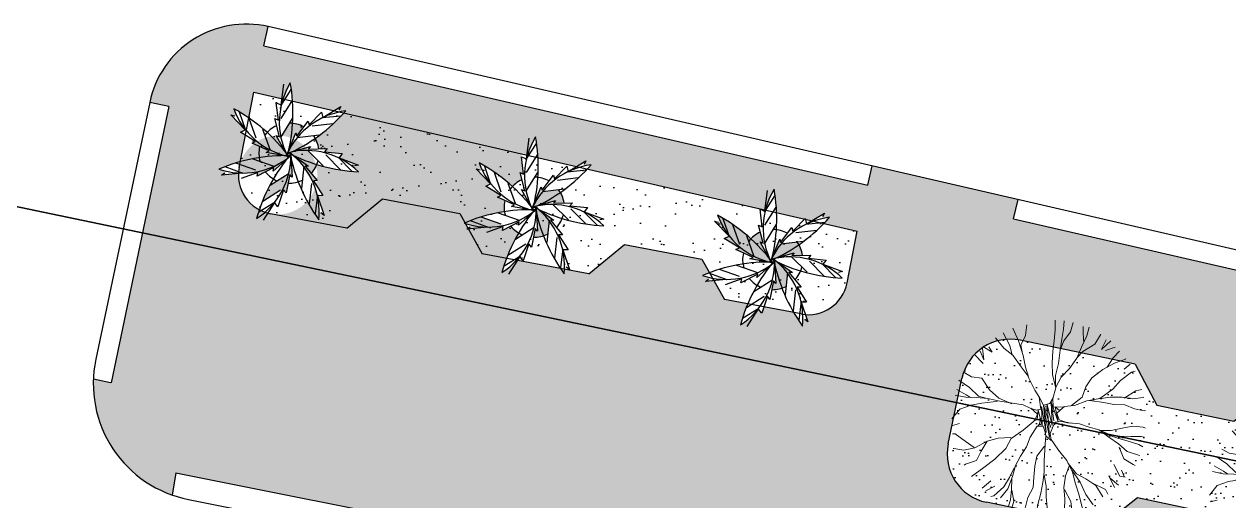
# Model space of a CAD drawing. Extents: x 472704 to 474638, y 1059265 to 1060325.
# Drawn here: x 474057.6 to 474118.7, y 1059702.1 to 1059726.2 of the extents above; entities that cross this region are included whole.
import ezdxf

# ---------------------------------------------------------------- set-up
doc = ezdxf.new("R2010")
doc.units = 0
doc.header["$LTSCALE"] = 0.4
doc.header["$MEASUREMENT"] = 0
doc.layers.get('0').update_dxf_attribs({"linetype": 'CONTINUOUS', "lineweight": 25})
for name, color, linetype in [('A-VIA-N', 7, 'CONTINUOUS'), ('AREASVERDES', 8, 'CONTINUOUS'), ('PISOS', 8, 'CONTINUOUS'), ('PROPUESTA_VIAS', 7, 'CONTINUOUS'), ('VEGETACION', 3, 'CONTINUOUS'), ('VIAPROPUESTA', 7, 'CONTINUOUS')]:
    doc.layers.add(name, color=color, linetype=linetype)
for name, color, linetype, lineweight in [('AREAS VERDAS', 72, 'CONTINUOUS', 25), ('AREAS VERDES', 2, 'CONTINUOUS', 20), ('PAT', 230, 'CONTINUOUS', 35)]:
    doc.layers.add(name, color=color, linetype=linetype, lineweight=lineweight)

# ---------------------------------------------------------------- blocks, each defined once
blk = doc.blocks.new('MATA-P-01')
at = {"color": 84, "linetype": 'ByBlock'}
for p, q in [((18.70677729639716, 144.486355756599), (18.73205464344726, 144.451453475891)), ((18.72307764169145, 144.486355756599), (18.73040098522931, 144.4579799186249)), ((18.74481143541676, 144.4994086420674), (18.74481143541676, 144.5013949507252)), ((18.75756822738625, 144.4645063613594), (18.74481143541676, 144.4994086420674)), ((18.79016891797421, 144.486355756599), (18.78827902286798, 144.5167179032314)), ((18.79914591973063, 144.4449270331571), (18.79016891797421, 144.486355756599)), ((18.7972560246238, 144.4667764283972), (18.8064692632685, 144.503665017763)), ((18.8064692632685, 144.503665017763), (18.80812292148645, 144.5144478361937)), ((18.84615706050665, 144.4883420652574), (18.84450340228809, 144.5209742789276)), ((18.86245740580033, 144.4537235429294), (18.84615706050665, 144.4883420652574)), ((18.8697807493382, 144.4579799186249), (18.87167064444504, 144.4928821993329)), ((18.87167064444504, 144.4928821993329), (18.87521419776983, 144.5209742789276)), ((18.89860164971369, 144.4840856895612), (18.90592499325156, 144.5167179032314)), ((18.68693339777808, 144.4318741476893), (18.6706330524844, 144.4579799186249)), ((18.71764419325982, 144.451453475891), (18.68882329288492, 144.468762737055)), ((18.73205464344726, 144.451453475891), (18.73040098522931, 144.4557098515872)), ((18.79182257619277, 144.4318741476893), (18.75756822738625, 144.4645063613594)), ((18.80812292148645, 144.405768376753), (18.79914591973063, 144.4449270331571)), ((18.86803478664056, 144.4239007251381), (18.86245740580033, 144.4537235429294)), ((18.86789085423196, 144.4210913292592), (18.8697807493382, 144.4579799186249)), ((18.89151454306411, 144.4122948194869), (18.8950580963889, 144.4471971001948)), ((18.8950580963889, 144.4471971001948), (18.89860164971369, 144.4840856895612)), ((18.9964037214782, 144.4818156225235), (18.99286016815341, 144.4449270331571)), ((18.99286016815341, 144.4449270331571), (19.00183716990983, 144.4100247524491)), ((19.03987130892942, 144.4602499856633), (19.01270406677248, 144.423077637917)), ((18.64346581032746, 144.4015120010568), (18.62716546503318, 144.423077637917)), ((18.6453557054337, 144.4361305233854), (18.6453557054337, 144.4384005904232)), ((18.67961005424022, 144.4145648865253), (18.6453557054337, 144.4361305233854)), ((18.71410063993503, 144.3861890485512), (18.67961005424022, 144.4145648865253)), ((18.70134384796553, 144.3969718669813), (18.68693339777808, 144.4318741476893)), ((18.80788988419503, 144.4067849107232), (18.79182257619277, 144.4318741476893)), ((18.82442326678074, 144.3666097203488), (18.80812292148645, 144.405768376753)), ((18.86434730090717, 144.3754062301211), (18.86789085423196, 144.4210913292592)), ((18.88608109463248, 144.3731361630834), (18.89151454306411, 144.4122948194869)), ((19.01270406677248, 144.423077637917), (18.98742671972238, 144.3773925387789)), ((19.00183716990983, 144.4100247524491), (18.99286016815341, 144.388459115589)), ((19.0689284461926, 144.4384005904232), (19.03821765071086, 144.4015120010568)), ((19.09066223991851, 144.416551195183), (19.0561716542237, 144.388459115589)), ((18.61629856817052, 144.3969718669813), (18.60543167130787, 144.4034983097152)), ((18.64700936365226, 144.3623533446527), (18.61629856817052, 144.3969718669813)), ((18.74481143541676, 144.3512867678432), (18.71410063993503, 144.3861890485512)), ((18.84615706050665, 144.3317074396409), (18.82442326678074, 144.3666097203488)), ((18.8662371960134, 144.3339775066792), (18.86434730090717, 144.3754062301211)), ((18.87710409287666, 144.3339775066792), (18.88608109463248, 144.3731361630834)), ((18.98742671972238, 144.3773925387789), (18.97112637442809, 144.3405039494132)), ((19.02191730541718, 144.370866096045), (18.98553682461554, 144.3382338823748)), ((19.0561716542237, 144.388459115589), (19.02191730541718, 144.370866096045)), ((19.03821765071086, 144.4015120010568), (19.02357096363514, 144.370866096045)), ((19.09231589813646, 144.3666097203488), (19.10696258521219, 144.381932672855)), ((19.12680648383127, 144.3796626058173), (19.09231589813646, 144.3666097203488)), ((19.12680648383127, 144.3731361630834), (19.11404969186178, 144.336247573717)), ((18.56007418874981, 144.3209246212108), (18.55842053053185, 144.3231946882491)), ((18.58913132601358, 144.3382338823748), (18.57094108561306, 144.3470303921471)), ((18.62362191170839, 144.3058854270845), (18.58913132601358, 144.3382338823748)), ((18.66708949915901, 144.3274510639447), (18.64700936365226, 144.3623533446527)), ((18.70323374307237, 144.2882924075412), (18.66708949915901, 144.3274510639447)), ((18.75756822738625, 144.3166682455146), (18.74481143541676, 144.3512867678432)), ((18.85702395736931, 144.2948188502751), (18.84615706050665, 144.3317074396409)), ((18.85702395736931, 144.2928325416167), (18.87710409287666, 144.3339775066792)), ((18.85891385247554, 144.2970889173129), (18.8662371960134, 144.3339775066792)), ((18.97112637442809, 144.3405039494132), (18.95293613402757, 144.3058854270845)), ((18.98553682461554, 144.3382338823748), (18.95633128629346, 144.3123468675026)), ((19.11404969186178, 144.336247573717), (19.13223993226289, 144.3623533446527)), ((19.14854027755658, 144.3470303921471), (19.11404969186178, 144.3231946882491)), ((18.59456477444461, 144.3101418027807), (18.56007418874981, 144.3209246212108)), ((18.61629856817052, 144.284036031845), (18.58180798247572, 144.2775095891111)), ((18.63070901835797, 144.307871735743), (18.59456477444461, 144.3101418027807)), ((18.65244281208328, 144.2775095891111), (18.61629856817052, 144.284036031845)), ((18.6706330524844, 144.2993589843506), (18.63070901835797, 144.307871735743)), ((18.70677729639716, 144.2863060988828), (18.6706330524844, 144.2993589843506)), ((18.74481143541676, 144.2709831463766), (18.70323374307237, 144.2882924075412)), ((18.76300167581728, 144.2797796561489), (18.75756822738625, 144.3166682455146)), ((18.85891385247554, 144.255660193871), (18.85702395736931, 144.2928325416167)), ((18.95293613402757, 144.3058854270845), (18.92411523365208, 144.2709831463766)), ((18.5475536336692, 144.2775095891111), (18.5440100803444, 144.2797796561489)), ((18.58180798247572, 144.2775095891111), (18.5475536336692, 144.2775095891111)), ((18.68693339777808, 144.2775095891111), (18.65244281208328, 144.2775095891111)), ((18.73585624014285, 144.2747112949355), (18.68693339777808, 144.2775095891111)), ((18.78284557443635, 144.2471474424786), (18.74481143541676, 144.2709831463766)), ((18.79182257619277, 144.2448773754409), (18.76300167581728, 144.2797796561489)), ((18.81733616013116, 144.2360808656686), (18.78284557443635, 144.2471474424786)), ((18.8617486951355, 144.2420397916433), (18.82560445122274, 144.1821667735182)), ((18.8397786645219, 144.1821667735182), (18.8617486951355, 144.2434585835424)), ((18.8421410334047, 144.1659925458734), (18.8617486951355, 144.2420397916433)), ((18.85159050893768, 144.2275681142769), (18.85891385247554, 144.255660193871)), ((18.85844137869898, 144.2576465025288), (18.85844137869898, 144.2590652944279)), ((18.86576472223685, 144.2372158991878), (18.85844137869898, 144.2576465025288)), ((18.90214520303849, 144.2471474424786), (18.8858448577442, 144.2267168391377)), ((18.90520386662178, 144.2504054997458), (18.89151454306411, 144.2122451617707)), ((18.90403509814472, 144.2491337511371), (18.90049154481993, 144.2448773754409)), ((18.92411523365208, 144.2709831463766), (18.90403509814472, 144.2491337511371)), ((19.07436189462423, 144.2406209997447), (19.10861624343075, 144.2732532134149)), ((19.10861624343075, 144.2732532134149), (19.14310682912555, 144.2709831463766)), ((19.14310682912555, 144.2709831463766), (19.17027407128249, 144.2797796561489)), ((19.18303086325138, 144.2514038181748), (19.14310682912555, 144.2340945570108)), ((18.54023029013133, 144.2230279802008), (18.53125328837491, 144.2210416715424)), ((18.57472087582613, 144.2187716045046), (18.54023029013133, 144.2230279802008)), ((18.60897522463266, 144.2057187190368), (18.57472087582613, 144.2187716045046)), ((18.64346581032746, 144.1903957665306), (18.60897522463266, 144.2057187190368)), ((18.81544626502492, 144.2360808656686), (18.85159050893768, 144.2275681142769)), ((18.82040723967939, 144.2298381813146), (18.81591873880148, 144.2357971072893)), ((18.83599887430884, 144.209691336353), (18.82040723967939, 144.2298381813146)), ((18.82347831922762, 144.189260733012), (18.83599887430884, 144.209691336353)), ((18.82560445122274, 144.1821667735182), (18.84521211295293, 144.2292706645554)), ((18.84521211295293, 144.2292706645554), (18.82914800454753, 144.2199066380238)), ((18.87308806577471, 144.2315407315931), (18.8421410334047, 144.1659925458734)), ((18.8433222178467, 144.1239963056716), (18.87308806577471, 144.2315407315931)), ((18.88537238396765, 144.2250142888592), (18.8433222178467, 144.1239963056716)), ((18.8858448577442, 144.2267168391377), (18.84497587606465, 144.157763552861)), ((18.8858448577442, 144.2267168391377), (18.85702395736931, 144.1381842246586)), ((18.85702395736931, 144.1381842246586), (18.89127830617583, 144.220757913163)), ((18.8858448577442, 144.2267168391377), (18.86576472223685, 144.2372158991878)), ((18.87119817066847, 144.2094075779731), (18.87734032976494, 144.2258655639984)), ((18.89127830617583, 144.220757913163), (18.87545043465811, 144.1588985863796)), ((18.87545043465811, 144.1588985863796), (18.89907412349026, 144.206569994176)), ((18.90474380881016, 144.2051512022775), (18.89151454306411, 144.2122451617707)), ((18.89907412349026, 144.206569994176), (18.89671175460686, 144.175072814025)), ((18.89907412349026, 144.1932333503282), (18.92569361185657, 144.2077454365482)), ((18.92765878697687, 144.2079887860745), (18.90474380881016, 144.2051512022775)), ((18.95293613402757, 144.2145152288085), (18.92765878697687, 144.2079887860745)), ((18.98931661482861, 144.2122451617707), (18.95293613402757, 144.2145152288085)), ((19.03278420227984, 144.209975094733), (18.98931661482861, 144.2122451617707)), ((18.99097027304717, 144.209975094733), (19.03821765071086, 144.2187716045046)), ((19.07436189462423, 144.209975094733), (19.03278420227984, 144.209975094733)), ((19.03821765071086, 144.2187716045046), (19.07436189462423, 144.2406209997447)), ((19.05428175911687, 144.203448651999), (19.03987130892942, 144.2079887860745)), ((19.09066223991851, 144.1903957665306), (19.05428175911687, 144.203448651999)), ((19.11239603364382, 144.2057187190368), (19.07436189462423, 144.209975094733)), ((19.10696258521219, 144.2122451617707), (19.08144900127381, 144.209975094733)), ((19.14310682912555, 144.2340945570108), (19.10696258521219, 144.2122451617707)), ((19.14854027755658, 144.1991922763029), (19.11239603364382, 144.2057187190368)), ((19.14854027755658, 144.2079887860745), (19.13223993226289, 144.2014623433406)), ((19.18303086325138, 144.2187716045046), (19.14854027755658, 144.2079887860745)), ((18.54212018523757, 144.1623036869365), (18.52770973505012, 144.157763552861)), ((18.54023029013133, 144.1903957665306), (18.52936339326807, 144.1903957665306)), ((18.57472087582613, 144.1838693237967), (18.54023029013133, 144.1903957665306)), ((18.58015432425716, 144.1665600626327), (18.54212018523757, 144.1623036869365)), ((18.61086511973889, 144.1773428810627), (18.57472087582613, 144.1838693237967)), ((18.61629856817052, 144.1688301296704), (18.58015432425716, 144.1665600626327)), ((18.64700936365226, 144.1753565724043), (18.61086511973889, 144.1773428810627)), ((18.64700936365226, 144.1665600626327), (18.61086511973889, 144.1512371101265)), ((18.66345128961892, 144.1743828726762), (18.61629856817052, 144.1688301296704)), ((18.67961005424022, 144.1818830151389), (18.64346581032746, 144.1903957665306)), ((18.68338984445329, 144.1838693237967), (18.64700936365226, 144.1665600626327)), ((18.68504350267185, 144.1838693237967), (18.64700936365226, 144.1753565724043)), ((18.71953408836665, 144.1861393908344), (18.68504350267185, 144.1838693237967)), ((18.75378843717318, 144.1903957665306), (18.71953408836665, 144.1861393908344)), ((18.78827902286798, 144.1861393908344), (18.75378843717318, 144.1903957665306)), ((18.79347623441073, 144.1847205989359), (18.78095567933012, 144.1864231492144)), ((18.78284557443635, 144.1864231492144), (18.80292570994371, 144.1869906659737)), ((18.81402884369464, 144.1855718740751), (18.79347623441073, 144.1847205989359)), ((18.80292570994371, 144.1869906659737), (18.82347831922762, 144.189260733012)), ((18.8352901636434, 144.178194156202), (18.81402884369464, 144.1855718740751)), ((18.84025113829846, 144.157763552861), (18.8352901636434, 144.178194156202)), ((18.88513614707936, 144.1810317399996), (18.88655356840904, 144.1600336198987)), ((18.90592499325156, 144.1682626129111), (18.88513614707936, 144.1810317399996)), ((18.88655356840904, 144.1600336198987), (18.89080583239927, 144.1526559020256)), ((18.90403509814472, 144.1708164383288), (18.89907412349026, 144.1932333503282)), ((18.90781488835779, 144.1642899955949), (18.90403509814472, 144.1708164383288)), ((18.93498213051473, 144.1296714732663), (18.90781488835779, 144.1642899955949)), ((19.12491658872503, 144.1773428810627), (19.09066223991851, 144.1903957665306)), ((19.15940717441984, 144.1557772442026), (19.12491658872503, 144.1773428810627)), ((19.18468452146994, 144.1991922763029), (19.14854027755658, 144.1991922763029)), ((18.54023029013133, 144.1274014062285), (18.53125328837491, 144.1274014062285)), ((18.57637453404409, 144.1316577819247), (18.54023029013133, 144.1274014062285)), ((18.61086511973889, 144.1512371101265), (18.57637453404409, 144.1316577819247)), ((18.60543167130787, 144.1404542916964), (18.58180798247572, 144.1055520109884)), ((18.83906995385647, 144.1208749634946), (18.80457936816166, 144.0882427498244)), ((18.85537029915075, 144.1256988559501), (18.8352901636434, 144.1157673126592)), ((18.83599887430884, 144.1166185877985), (18.8433222178467, 144.1376167078993)), ((18.8433222178467, 144.1376167078993), (18.84025113829846, 144.157763552861)), ((18.85537029915075, 144.1143485207607), (18.85584277292731, 144.1256988559501)), ((18.85891385247554, 144.1361979160008), (18.85584277292731, 144.1256988559501)), ((18.87143440755676, 144.1571960361011), (18.85891385247554, 144.1361979160008)), ((18.89151454306411, 144.1532234187849), (18.87143440755676, 144.1571960361011)), ((18.89151454306411, 144.1535071771648), (18.90781488835779, 144.1120784537229)), ((18.96923647932126, 144.0947691925583), (18.93498213051473, 144.1296714732663)), ((19.17925107303831, 144.1186048964569), (19.15940717441984, 144.1557772442026)), ((18.5475536336692, 144.0924991255206), (18.54023029013133, 144.0905128168622)), ((18.58180798247572, 144.1055520109884), (18.5475536336692, 144.0924991255206)), ((18.61086511973889, 144.0794462400527), (18.58369787758195, 144.0448277177241)), ((18.80457936816166, 144.0882427498244), (18.77008878246686, 144.0601506702303)), ((18.8352901636434, 144.1157673126592), (18.83458145297856, 144.1166185877985)), ((18.84450340228809, 144.0425576506864), (18.84993685071972, 144.0794462400527)), ((18.84993685071972, 144.0794462400527), (18.85537029915075, 144.1143485207607)), ((18.85348040404451, 144.0924991255206), (18.87167064444504, 144.0536242274964)), ((18.90781488835779, 144.1120784537229), (18.91324833678942, 144.0774599313943)), ((18.98010337618391, 144.0578806031926), (18.96923647932126, 144.0947691925583)), ((18.97112637442809, 144.0970392595967), (19.01270406677248, 144.0859726827867)), ((19.01270406677248, 144.0859726827867), (19.04719465246728, 144.0686634216227)), ((19.17216396638873, 144.0970392595967), (19.15043017266342, 144.1078220780268)), ((18.58369787758195, 144.0448277177241), (18.56550763718144, 144.0448277177241)), ((18.58180798247572, 144.0663933545849), (18.56739753228827, 144.0448277177241)), ((18.59267487933838, 144.0033989942822), (18.61984212149531, 144.0383012749902)), ((18.76300167581728, 144.0513541604587), (18.72851109012247, 144.0229783224846)), ((18.77008878246686, 144.0601506702303), (18.74292154031052, 144.0252483895224)), ((18.75756822738625, 144.0425576506864), (18.76300167581728, 144.0079391283583)), ((18.83718005875023, 144.0056690613206), (18.84450340228809, 144.0425576506864)), ((18.87167064444504, 144.0536242274964), (18.87167064444504, 144.0187219467884)), ((18.91324833678942, 144.0774599313943), (18.92576889187064, 144.0425576506864)), ((18.92576889187064, 144.0425576506864), (18.93663578873329, 144.0079391283583)), ((19.00916051344769, 144.0144655710923), (18.98010337618391, 144.0578806031926)), ((19.04719465246728, 144.0686634216227), (19.0597152075485, 144.0317748322563)), ((19.04719465246728, 144.0686634216227), (19.08333889638004, 144.0383012749902)), ((19.08333889638004, 144.0383012749902), (19.11782948207485, 144.0229783224846)), ((19.08522879148688, 144.0383012749902), (19.1194831402934, 144.0536242274964)), ((19.1194831402934, 144.0536242274964), (19.157517279313, 144.0709334886604)), ((19.157517279313, 144.0709334886604), (19.1667305179577, 144.0686634216227)), ((18.61440867306369, 144.0317748322563), (18.58180798247572, 144.0144655710923)), ((18.67157824501153, 144.0030589354155), (18.62173201660155, 143.9903461088144)), ((18.65622260229635, 143.9968725515483), (18.62527556992634, 143.9642403378781)), ((18.69425674131595, 144.0121955040545), (18.65622260229635, 143.9968725515483)), ((18.71055708661023, 143.9968725515483), (18.68338984445329, 143.9599839621825)), ((18.72851109012247, 144.0229783224846), (18.69425674131595, 144.0121955040545)), ((18.74670133052359, 144.0317748322563), (18.71055708661023, 143.9968725515483)), ((18.74292154031052, 144.0252483895224), (18.72496753679768, 143.988359800156)), ((18.76300167581728, 144.0079391283583), (18.76111178071104, 143.9687804719542)), ((18.8352901636434, 143.9968725515483), (18.82087971345595, 143.9599839621825)), ((18.83363650542544, 143.9707667806126), (18.83718005875023, 144.0056690613206)), ((18.87167064444504, 144.0187219467884), (18.86789085423196, 143.9818333574221)), ((18.93663578873329, 144.0079391283583), (18.93852568383953, 143.9687804719542)), ((18.93852568383953, 143.9991426185861), (18.94750268559595, 143.9642403378781)), ((19.03987130892942, 143.9795632903843), (19.00916051344769, 144.0144655710923)), ((19.0597152075485, 144.0317748322563), (19.0689284461926, 143.9968725515483)), ((19.0689284461926, 143.9968725515483), (19.10318279499912, 143.9772932233466)), ((19.11782948207485, 144.0229783224846), (19.15208383088137, 144.0209920138262)), ((19.15208383088137, 144.0209920138262), (19.15397372598821, 144.0209920138262)), ((18.62173201660155, 143.9903461088144), (18.61086511973889, 143.9772932233466)), ((18.68338984445329, 143.9599839621825), (18.65244281208328, 143.9316081242085)), ((18.72496753679768, 143.988359800156), (18.70512363817921, 143.9534575194481)), ((18.75756822738625, 143.9622540292203), (18.72851109012247, 143.9273517485124)), ((18.76111178071104, 143.9687804719542), (18.75024488384839, 143.9316081242085)), ((18.82087971345595, 143.9599839621825), (18.81355636991808, 143.9250816814746)), ((18.83363650542544, 143.9338781912463), (18.83363650542544, 143.9707667806126)), ((18.86789085423196, 143.9818333574221), (18.86245740580033, 143.9469310767141)), ((18.93852568383953, 143.9599839621825), (18.9330922354085, 143.9250816814746)), ((18.93852568383953, 143.9687804719542), (18.94584902737799, 143.9250816814746)), ((18.94750268559595, 143.9642403378781), (18.96025947756544, 143.9296218155501)), ((19.07436189462423, 143.9404046339802), (19.03987130892942, 143.9795632903843)), ((19.10318279499912, 143.9772932233466), (19.10696258521219, 143.9730368476504)), ((18.68882329288492, 143.9185552387401), (18.68338984445329, 143.9100424873484)), ((18.70512363817921, 143.9534575194481), (18.68882329288492, 143.9185552387401)), ((18.72851109012247, 143.9273517485124), (18.71575429815358, 143.8924494678044)), ((18.75024488384839, 143.9316081242085), (18.74292154031052, 143.8947195348422)), ((18.81355636991808, 143.9250816814746), (18.80268947305543, 143.890463159146)), ((18.8352901636434, 143.8947195348422), (18.83363650542544, 143.9338781912463)), ((18.86245740580033, 143.9469310767141), (18.87332430266299, 143.9100424873484)), ((18.93120234030166, 143.9230953728162), (18.91679189011422, 143.8881930921082)), ((18.9330922354085, 143.9250816814746), (18.92954868208371, 143.890463159146)), ((18.94584902737799, 143.9250816814746), (18.96380303089023, 143.890463159146)), ((18.96025947756544, 143.9296218155501), (18.98742671972238, 143.8924494678044)), ((19.01648385698555, 143.9035160446138), (18.99097027304717, 143.9250816814746)), ((19.030894307173, 143.9100424873484), (19.00727061834085, 143.9404046339802)), ((18.74292154031052, 143.8947195348422), (18.74292154031052, 143.8839367164121)), ((18.80268947305543, 143.890463159146), (18.7972560246238, 143.8620873211719)), ((18.83363650542544, 143.8598172541342), (18.8352901636434, 143.8947195348422)), ((18.87332430266299, 143.9100424873484), (18.87521419776983, 143.872870139602)), ((18.91679189011422, 143.8881930921082), (18.91868178522105, 143.8643573882103)), ((18.92954868208371, 143.890463159146), (18.93120234030166, 143.8686137639059)), ((18.98742671972238, 143.8924494678044), (18.9964037214782, 143.8881930921082)), ((18.87521419776983, 143.872870139602), (18.87875775109462, 143.8598172541342))]:
    blk.add_line(p, q, dxfattribs=at)
blk = doc.blocks.new('ISLAVERDE')
at = {"layer": 'AREASVERDES'}
h = blk.add_hatch(dxfattribs=at)
h.set_pattern_fill('AR-SAND', color=64, scale=0.03, angle=45, style=0)
h.set_pattern_definition([(82.50000000000001, (191.2243086665092, 65.92303897162424), (-1.072144046139148, 1.004260467369087), [0, -1.15824, 0, -1.2954, 0, -1.23825]), (52.49999999999999, (191.2243086665092, 65.92303897162424), (-0.5670327831854701, 2.474198554034203), [0, -0.6248400000000001, 0, -1.04394, 0, -0.40005]), (12.5, (190.5615657647743, 65.26029606988934), (1.674899477497614, 1.680996935689717), [0, -0.3809999999999999, 0, -1.3716, 0, -1.7907]), (2.499999999999997, (190.5615657647743, 65.26029606988934), (1.146843327484199, 2.092652344687232), [0, -0.1905, 0, -0.8991599999999998, 0, -1.0287])])
h.paths.add_polyline_path([(13.95088276572645, -2.394863265799344), (15.4515454476836, -4.194310824619578), (20.95154507480504, -4.192285652854508), (22.45088218952881, -2.39173345558811), (26.45088191828111, -2.390260603511692), (27.95154459985002, -4.189708161982679), (33.90154419700178, -4.187517294660225, 0.9999963395687645), (33.89843958694101, 4.212482131463943), (27.9484516110289, 4.210291268420384), (26.44911449603387, 2.409739070804797), (22.44911476722336, 2.4082662187284), (20.94845208530504, 4.207713777432183), (15.44845245808654, 4.205688605783493), (13.94911534347918, 2.405136408517137), (9.949115614610491, 2.403663556557156), (8.448452932983372, 4.203111114795327), (2.498453335881351, 4.200920247472808, 0.4141057193929566), (-0.0006261316302698106, 1.700920416948819, 9.20532542551705e-05), (-0.0006259621295043871, 1.699999884429673), (0.000625962129618074, -1.699999884741729, 0.4142740459857605), (2.502062574025501, -4.199078939329993, -5.162490158940385e-05), (2.501546325068347, -4.199079182697488), (8.451545921901385, -4.196888315491364), (9.950883036915911, -2.396336117759347)])
at = {"layer": 'PROPUESTA_VIAS', "linetype": 'Continuous', "ltscale": 0.5}
for p, q in [((8.448452932963846, 4.20311111479532), (2.498453335923841, 4.200920247472823)), ((8.448452932789223, 4.20311111502815), (9.949115614610491, 2.403663556557149)), ((13.94911534347921, 2.405136408517137), (15.44845245828037, 4.205688606016338)), ((20.9484520854021, 4.207713777432218), (15.44845245816396, 4.205688605783507)), ((20.9484520854021, 4.207713777315803), (22.44911476722336, 2.408266218728386)), ((26.44911449603387, 2.40973907080479), (27.94845161083504, 4.210291268187575)), ((33.89845120781683, 4.212482135742903), (27.94845161106787, 4.210291268420406)), ((9.949115614610491, 2.403663556557149), (13.94911534347921, 2.405136408517137)), ((22.44911476722336, 2.408266218728386), (26.44911449603387, 2.40973907080479)), ((0.0006259621295612305, -1.69999988458585), (-0.0006259621295612305, 1.69999988458585)), ((8.451545921998331, -4.196888315374963), (9.950883036915911, -2.396336117759347)), ((9.950883036915911, -2.396336117759347), (13.95088276572642, -2.394863265799358)), ((13.95088276572642, -2.394863265799358), (15.45154544748948, -4.194310824386775)), ((20.9515450746112, -4.19228565308731), (22.45088218952878, -2.39173345558811)), ((22.45088218952878, -2.39173345558811), (26.45088191828108, -2.390260603511706)), ((26.45088191828108, -2.390260603511706), (27.95154460004414, -4.189708162215538)), ((8.451545921881916, -4.196888315491378), (2.501546325132949, -4.19907918269746)), ((20.95154507484403, -4.19228565285448), (15.45154544760589, -4.194310824619606)), ((33.90154419702594, -4.187517294660211), (27.95154459981131, -4.189708161982708))]:
    blk.add_line(p, q, dxfattribs=at)
for centre, radius, start, end in [((2.49937386836973, 1.700920416973531), 2.5, 90.02109705116746, 180.0210970505771), ((33.89999770242139, 0.01248242054134607), 4.199999999953433, 270.0210970513712, 90.02109705057718), ((2.500625792628853, -1.699079352198169), 2.5, 180.0210970511424, 270.0210970509708)]:
    blk.add_arc(centre, radius, start, end, dxfattribs=at)
at = {"layer": 'AREAS VERDES', "linetype": 'Continuous', "ltscale": 0.5, "xscale": -15.00000000000015, "yscale": 15, "zscale": 15, "rotation": 0.0210970515672404}
for p in [(288.4027611621995, -2162.080785884608), (314.925563665024, -2162.719359344069), (301.9837158228119, -2163.198289438665)]:
    blk.add_blockref('MATA-P-01', p, dxfattribs=at)
blk = doc.blocks.new('PALME01')
at = {"layer": 'VEGETACION'}
for p, q in [((-0.3372303438019788, 2.419652815284691), (0.2190441230348625, 3.222672097461966)), ((-0.316963302545604, 2.459830508585198), (-0.1421987274554102, 3.505697896586823)), ((-0.4807033839990016, 1.685608036859732), (-0.5580294623425051, 2.581432756100596)), ((-0.5580294623425051, 2.581432756100596), (-0.316963302545604, 2.459830508585198)), ((-0.3395468736445526, 1.765607034249526), (0.2572616756995814, 2.648981703030542)), ((-2.17460130321358, 1.263728794985084), (-2.883329423346526, 2.052452892325234)), ((-2.883329423346526, 2.052452892325234), (-2.683866472111889, 1.9954811354266)), ((-2.155825411232557, 1.222833002041468), (-2.436819709966743, 2.158420226238333)), ((1.069003248567995, 1.398525192177387), (1.721175195578169, 2.017518731344537)), ((1.721175195578169, 2.017518731344537), (1.776405022340285, 1.753227857049025)), ((1.776405022340285, 1.753227857049025), (2.703061003059545, 2.268679060737624)), ((2.703061003059545, 2.268679060737624), (2.603132964856584, 2.086894470685777)), ((-2.419976060869134, 1.151073443104067), (-2.17460130321358, 1.263728794985084)), ((-1.645916161374929, 0.8132309916555434), (-1.964462244068431, 1.830609801740322)), ((-0.9321720277704788, 0.1753581111095874), (-1.278881948431421, 1.254080610603139)), ((-0.453510324976536, 0.8402727261446463), (-0.6615030038439489, 1.77680972249773)), ((-0.6615030038439489, 1.77680972249773), (-0.4807033839990016, 1.685608036859732)), ((-0.3932437850300392, 0.8098721642655411), (0.233965326187743, 1.753513372990326)), ((0.4250480843882798, 0.850206857146488), (1.027580878499819, 1.596743347899703)), ((1.027580878499819, 1.596743347899703), (1.069003248567995, 1.398525192177387)), ((1.219558627963877, 1.338043147457099), (2.282312799012132, 1.42221453178179)), ((1.732356543286031, 1.744022885921892), (2.707013756228505, 1.809784327991635)), ((-1.671380071325233, 0.6529918288735663), (-2.419976060869134, 1.151073443104067)), ((-1.855411139566217, 0.56850031496647), (-1.671380071325233, 0.6529918288735663)), ((-0.084628678304556, -0.1270212212922823), (-0.61422109817447, 0.9213408911547978)), ((-0.61422109817447, 0.9213408911547978), (-0.453510324976536, 0.8402727261446463)), ((-0.1012188317201197, -0.0412943391524303), (0.3882281998838408, 1.026400773343723)), ((0.3882281998838408, 1.026400773343723), (0.4250480843882798, 0.850206857146488)), ((0.4388555410849477, 0.7841341385729512), (1.567682430698213, 0.8821129795861244)), ((-0.993515717187778, 0.1471942731387363), (-1.855411139566217, 0.56850031496647)), ((-1.157098888952691, 0.0720907052187405), (-0.993515717187778, 0.1471942731387363)), ((-0.007260911487875887, -0.1675003538124864), (-1.157098888952691, 0.0720907052187405)), ((-0.04453864783788397, 0.02512620185014125), (1.095384237542774, 0.3081581176777055)), ((0.04273053881736644, 0.02222437960592938), (0.9747440950958008, -0.6925357066547102)), ((0.9375381862563046, 0.1175252923444097), (1.717953182517547, -0.703938300043931)), ((1.095384237542774, 0.3081581176777055), (0.9805871093356728, 0.1695160628905361)), ((0.9805871093356728, 0.1695160628905361), (1.939925893026, 0.1638948439346697)), ((1.939925893026, 0.1638948439346697), (1.810779123796081, 0.00792253230072415)), ((1.810779123796081, 0.00792253230072415), (2.701350318179564, -0.1160298687657795)), ((-2.353989480653739, -0.9452068237559823), (-3.260658106763161, -0.5815679198586148)), ((-1.715826516490027, -0.8019263953105318), (-2.709855533790845, -0.4166504386593468)), ((-0.7721052282233121, -0.6416059971328858), (-1.831654538913584, -0.2401022509174462)), ((0.07262496230835325, -0.1322501242940897), (-0.8316071233040692, -0.8818470728935361)), ((0.09487325073207842, -0.04781467454613253), (0.1171522604134481, -1.222137839490117)), ((1.857362100777962, -0.147496341245799), (2.5857863264999, -0.9259110105568178)), ((2.494494112174678, -0.2952936688940762), (3.153597310494504, -1.016309774098816)), ((2.701350318179564, -0.1160298687657795), (2.529154625873005, -0.3239929509451693)), ((2.529154625873005, -0.3239929509451693), (3.509911158404819, -0.7271032012364893)), ((-3.456203761719893, -0.9967328230331285), (-3.2872983326253, -0.8763077175893139)), ((-2.397669676249437, -0.9343882973765156), (-3.456203761719893, -0.9967328230331285)), ((-1.606422982473463, -0.9217423656273676), (-2.462580834511913, -1.196469470933992)), ((-0.7883330177902952, -0.7071262905226812), (-1.655106351174412, -1.11830324579573)), ((-1.655106351174412, -1.11830324579573), (-1.606422982473463, -0.9217423656273676)), ((-0.03357695122592652, -1.025829523929404), (-1.008103410129637, -1.603885041077363)), ((-0.8316071233040692, -0.8818470728935361), (-0.7883330177902952, -0.7071262905226812)), ((0.007531015586053513, -1.079368155446489), (-0.2114222298015864, -2.013403474015306)), ((0.1171522604134481, -1.222137839490117), (0.007531015586053513, -1.079368155446489)), ((0.7272859474185935, -0.6879843168732558), (0.5716206405730446, -1.810311502789362)), ((0.9747440950958008, -0.6925357066547102), (0.7947745331492371, -0.6892256049953156)), ((0.7947745331492371, -0.6892256049953156), (1.388517635364977, -1.442771641128545)), ((3.509911158404819, -0.7271032012364893), (3.30548213013374, -0.7623171530184871)), ((1.093584520954963, -1.572369897386964), (0.9391605022318146, -2.627208497577883)), ((1.388517635364977, -1.442771641128545), (1.186051878170318, -1.439047776761684)), ((1.186051878170318, -1.439047776761684), (1.644404046217304, -2.212607431893773)), ((-0.4966340156799323, -1.863618671064658), (-1.417621843065875, -2.400566221403367)), ((-0.3347461302347927, -1.852787579466779), (-0.6537615197441244, -2.693448290605191)), ((-0.2114222298015864, -2.013403474015306), (-0.3347461302347927, -1.852787579466779)), ((1.375277228717849, -2.162649888910026), (1.222508260824569, -3.12750370812664)), ((1.374449703300186, -2.207642279398713), (1.670777114855653, -3.225763743249602)), ((1.644404046217304, -2.212607431893773), (1.374449703300186, -2.207642279398713)), ((-0.782500965977464, -2.451888453330683), (-1.632103951336989, -2.934025381252625)), ((-0.8181933869865805, -2.479293764538895), (-1.4294356812881, -3.345760213776928)), ((-0.6537615197441244, -2.693448290605191), (-0.8181933869865805, -2.479293764538895)), ((1.670777114855653, -3.225763743249602), (1.515786324401986, -3.08789023284048))]:
    blk.add_line(p, q, dxfattribs=at)
for centre, radius, start, end in [((3.351321743058932, 1.473503907531167), 3.790440078152498, 146.51255582754, 204.9769179695705), ((-8.282136488415903, 2.339093729989329), 8.560423894280689, 343.2567607618086, 8.23271303539502), ((0.8836782017331899, 3.516744953248135), 3.790440078152498, 197.9411272561114, 256.405489398142), ((-7.04640974004103, -5.038972515200315), 8.560423894280689, 34.68533219038007, 59.66128446396645), ((-3.284195043687008, 7.905372866904727), 8.560423894280689, 291.8281893332372, 316.8041416068236), ((3.292402149885518, -1.729717455333046), 3.790440078152498, 95.08398439896854, 153.5483465409991), ((0, 0), 1.52772097218579, 112.3410603018153, 140.8958922723217), ((0, 0), 1.52772097218579, 58.73722603218399, 86.90779998464798), ((0, 0), 1.52772097218579, 6.251704336211436, 34.07198475264607), ((0, 0), 1.52772097218579, 165.4304098260456, 194.1230805927776), ((0.7512870776052551, -3.680828115294035), 3.790440078152498, 43.65541297039709, 102.1197751124277), ((4.183862746830371, 7.468343174055192), 8.560423894280689, 240.3996179046657, 265.3755701782522), ((-2.358511995041384, -2.910601950003739), 3.790440078152498, 352.2268415418257, 50.69120368385625), ((8.498437046263305, 1.357096923928238), 8.560423894280689, 188.9710464760944, 213.9469987496807), ((-0.5075422443307378, -8.672991500904104), 8.560423894280689, 86.1139036189574, 111.0898558925438), ((-2.252342556724374, 2.861403499877681), 3.790440078152498, 249.3696986846888, 307.8340608267193), ((-3.695252938026146, 0.0009650283328275222), 3.790440078152498, 300.7982701132483, 359.2626322552788), ((6.410565405869264, -5.826472810414757), 8.560423894280689, 137.542475047517, 162.5184273211034), ((0, 0), 1.52772097218579, 315.6715814547713, 343.3932214176951), ((0, 0), 1.52772097218579, 216.7419544380116, 245.1681376367316), ((0, 0), 1.52772097218579, 266.3652955448673, 294.3399338505951)]:
    blk.add_arc(centre, radius, start, end, dxfattribs=at)
blk = doc.blocks.new('PALMERA')
at = {"layer": 'AREAS VERDES'}
blk.add_blockref('PALME01', (-88.82403546360729, 0.8219666613531444), dxfattribs=at)

msp = doc.modelspace()

# ---------------------------------------------------------------- hatches: boundary and pattern name
at = {"layer": 'AREAS VERDAS'}
h = msp.add_hatch(dxfattribs=at)
h.set_pattern_fill('AR-SAND', color=64, style=0)
h.set_pattern_definition([(37.50000000000001, (0, 0), (-0.06299335810960816, 1.926823769013159), [0, -1.52, 0, -1.7, 0, -1.625]), (7.499999999999999, (0, 0), (1.769776705267727, 2.82214606522974), [0, -0.82, 0, -1.37, 0, -0.525]), (327.5, (-1.229999999981374, 0), (3.114141861751495, 0.005659053536964498), [0, -0.5, 0, -1.8, 0, -2.35]), (317.5, (-1.229999999981374, 0), (3.006126604572293, 0.8776755649342491), [0, -0.25, 0, -1.18, 0, -1.35])])
h.paths.add_polyline_path([(474069.2065061011, 1059722.799743674), (474068.4615862563, 1059718.972369557, 0.4158507809195688), (474070.0536328686, 1059716.625013606), (474073.9240245352, 1059715.894138439), (474075.731978962, 1059717.384541333), (474079.6625121873, 1059716.642309183), (474080.802457679, 1059714.595232176), (474086.2069408639, 1059713.574662969), (474088.0148952912, 1059715.065065865), (474091.9454285163, 1059714.322833714), (474093.0853740082, 1059712.275756707), (474096.9777241261, 1059711.54073496, 0.04669382441072192), (474097.3488402013, 1059711.506001573, 0.3589689280662937), (474099.3120028887, 1059713.123912234), (474099.8211193527, 1059715.739736193)])
at = {"layer": 'PISOS', "lineweight": 20}
h = msp.add_hatch(dxfattribs=at)
h.set_pattern_fill('ANGLE', color=256, scale=6, angle=45, style=0)
h.set_pattern_definition([(45, (0, 0), (-1.166726188957803, 1.166726188957804), [1.2, -0.45]), (135, (0, 0), (-1.166726188957804, -1.166726188957803), [1.2, -0.45])])
h.paths.add_polyline_path([(474190.7094431903, 1059697.243054426), (474190.9341545202, 1059698.217479804), (474186.0469210417, 1059699.34452017), (474185.8222097118, 1059698.370094792), (474148.6966027924, 1059706.931596465), (474148.9213141224, 1059707.906021843), (474145.0632709505, 1059708.79572159), (474144.8385596205, 1059707.821296212), (474107.7641336934, 1059716.370995084), (474107.9888450233, 1059717.345420462), (474100.5851378749, 1059719.05278248), (474100.3604265448, 1059718.078357102), (474069.714688375, 1059725.145542271), (474069.939399705, 1059726.119967649, 0.420068395974056), (474063.9222740749, 1059722.27399018), (474064.9009878709, 1059722.068760295), (474061.9604217048, 1059708.045594608), (474061.0661786196, 1059708.233111537, 0.3282032720255572), (474065.0658710704, 1059702.35369832), (474065.2475828829, 1059703.478655478), (474243.0255345741, 1059668.141007248, 0.1497901805902111), (474251.0711670453, 1059668.957633973, 0.01756425544834117), (474251.9507006048, 1059669.36489578), (474260.9818320687, 1059673.9384622), (474261.5239816476, 1059672.86791382, 0.7012186878754918), (474260.3885817183, 1059682.200658962), (474260.1638703882, 1059681.226233584), (474259.4928449507, 1059681.380978136, 0.0007713140113621319), (474259.4863774387, 1059681.371234833, -0.06027293655953739), (474259.5342614697, 1059679.31541533, -0.09761948843414699), (474260.0891402721, 1059679.112229631), (474260.3238891992, 1059679.403082912), (474260.3653115694, 1059679.204864756), (474261.0174835163, 1059679.823858296), (474261.072713343, 1059679.559567421), (474261.9993693237, 1059680.075018625), (474261.8444988753, 1059679.793285275, -0.02722939643155679), (474262.2528173063, 1059679.852150121, -0.06118653689996234), (474260.6491994995, 1059678.51599922, -0.09376880375936858), (474260.8149440881, 1059677.972702946), (474261.2362342137, 1059677.970234408), (474261.1070874445, 1059677.814262097), (474261.9976586387, 1059677.690309695), (474261.8214583956, 1059677.477510263), (474262.4638214219, 1059676.774806819, -0.05328590969217844), (474260.6904424523, 1059677.181582498, -0.08832281693220663), (474260.3891577643, 1059676.738813704), (474260.684825956, 1059676.363567923), (474260.4823601989, 1059676.367291787), (474260.9407123671, 1059675.593732132), (474260.6707580241, 1059675.598697285), (474260.9670854353, 1059674.580575821), (474260.7268776454, 1059674.794254912, -0.02722939642898385), (474260.6934072282, 1059674.383075216, -0.05048727112225995), (474259.8794416899, 1059675.903248618), (474259.1492143355, 1059676.067354733), (474259.0848860909, 1059675.79293609), (474258.9615621904, 1059675.953551985), (474258.642546801, 1059675.112891274), (474258.4742909368, 1059675.332026138), (474258.4691549716, 1059675.329111554, -0.08033926171753834), (474257.5418248775, 1059674.551409976, -0.05466500214559018), (474258.2931357937, 1059676.259743751), (474256.6318022713, 1059676.633100061), (474256.5207747219, 1059676.8496962), (474255.840104559, 1059676.809606741), (474256.1018775312, 1059676.99624395, -0.02722939643014391), (474255.7084548371, 1059677.120371283, -0.01768612388591163), (474256.2806661379, 1059677.3181078), (474255.5629794418, 1059678.718194245), (474251.6603173092, 1059679.595250846), (474249.8021435396, 1059678.167949111), (474248.9355525348, 1059678.362700626), (474249.1468925063, 1059678.006022755), (474248.8769381637, 1059678.010987908), (474249.1732655752, 1059676.992866443), (474248.933057785, 1059677.206545535, -0.02722939645935145), (474248.8995873679, 1059676.795365839, -0.0587086992800583), (474247.9830008704, 1059678.576770329), (474247.4739258167, 1059678.691176245, -0.01118552320364007), (474247.4056385591, 1059678.693982206), (474247.2910662306, 1059678.205226713), (474247.16774233, 1059678.365842607), (474246.8487269406, 1059677.525181896), (474246.6804710763, 1059677.74431676), (474246.6753351118, 1059677.741402178, -0.08033926176764977), (474245.7480050171, 1059676.963700599, -0.06183110188841883), (474246.6245890124, 1059678.882050173), (474244.8909861547, 1059679.27164778), (474244.0462846985, 1059679.221897364), (474244.308057671, 1059679.408534572, -0.02722939643381327), (474243.9146349768, 1059679.532661906, -0.01153098998895406), (474244.286156886, 1059679.666187782), (474243.3671602785, 1059681.458996122), (474239.4644981466, 1059682.336052722), (474237.606324376, 1059680.908750988), (474236.6601529488, 1059681.121386842), (474236.9531651472, 1059680.114655784), (474236.7129573569, 1059680.328334876, -0.02722939642867167), (474236.6794869398, 1059679.91715518, -0.04566228250931341), (474235.9297611287, 1059681.285529918), (474235.1047055948, 1059681.470947045), (474235.0709658024, 1059681.327016053), (474234.9476419021, 1059681.487631948), (474234.6286265124, 1059680.646971237), (474234.4603706482, 1059680.866106101), (474234.4552346837, 1059680.863191518, -0.0803392617777103), (474233.527904589, 1059680.085489939, -0.05056385476583091), (474234.2101949554, 1059681.671973021), (474233.7633773434, 1059681.772387641, -0.1571399134495), (474232.7065987574, 1059682.395540513), (474231.8261842707, 1059682.343686705), (474232.0879572427, 1059682.530323913, -0.0272293964228052), (474231.6945345487, 1059682.654451247, -0.0212947619350855), (474232.385101188, 1059682.887524011, -0.1659991648076145), (474232.2530548871, 1059684.173141367), (474232.5067087567, 1059685.273071521), (474232.3990586088, 1059685.39287242), (474232.708190233, 1059685.304576465, -0.02722939648160503), (474232.5599418526, 1059685.68955884, -0.04230209120171666), (474233.7417011664, 1059684.856435409), (474234.5358269033, 1059684.673302812, -0.03017088063195657), (474234.7016721081, 1059684.753466018), (474234.6208850285, 1059685.11722925), (474234.8016846484, 1059685.026027564), (474234.7243585699, 1059685.921852284), (474234.9654247297, 1059685.800250036), (474235.1644536466, 1059686.991325821), (474233.0171486294, 1059687.486513834), (474233.2418599593, 1059688.460939212), (474228.1397917222, 1059689.637522422), (474227.9150803924, 1059688.663097044)])
h.paths.add_polyline_path([(474137.1165673978, 1059695.55744493, 0.9999922736028698), (474138.8363221962, 1059703.779515438), (474133.0123741587, 1059704.997683708), (474131.1756254037, 1059703.542914307), (474127.2603554183, 1059704.361853218), (474126.1606516836, 1059706.430826803), (474120.7771554533, 1059707.556867806), (474118.9404066994, 1059706.102098405), (474115.0251367136, 1059706.921037317), (474113.9254329791, 1059708.990010901), (474108.1014688754, 1059710.208182532, 0.4142135623734872), (474105.1425883148, 1059708.272975611), (474104.4464902402, 1059704.944996123, 0.4142135623618394), (474106.3816971613, 1059701.986115563), (474112.2056612648, 1059700.767943932), (474114.04241002, 1059702.222713334), (474117.9576800052, 1059701.403774422), (474119.05738374, 1059699.334800837), (474124.4408799701, 1059698.208759834), (474126.2776287242, 1059699.663529235), (474130.19289871, 1059698.844590324), (474131.2926024441, 1059696.775616739)], flags=16)
h.paths.add_polyline_path([(474180.2402928806, 1059695.086087679), (474174.4163319767, 1059696.304258641), (474172.5795832215, 1059694.849489239), (474168.6643132359, 1059695.668428151), (474167.5646095015, 1059697.737401736), (474162.1811132713, 1059698.863442739), (474160.3443645168, 1059697.408673338), (474156.4290945315, 1059698.227612249), (474155.3293907969, 1059700.296585835), (474149.5054266931, 1059701.514757465, 0.4142135623784602), (474146.5465461326, 1059699.579550544), (474145.8504480579, 1059696.251571056, 0.414213562367118), (474147.7856549791, 1059693.292690496), (474153.6096190827, 1059692.074518865), (474155.4463678375, 1059693.529288267), (474159.3616378231, 1059692.710349356), (474160.4613415577, 1059690.64137577), (474165.8448377879, 1059689.515334767), (474167.6815865423, 1059690.970104169), (474171.5968565274, 1059690.151165257), (474172.6965602619, 1059688.082191672), (474178.5205243658, 1059686.864020041, 0.1303148214904404), (474180.6702356623, 1059686.978010827, 0.7694188486094442)], flags=16)
h.paths.add_polyline_path([(474079.9508848608, 1059716.124458923), (474080.0810749356, 1059715.890667824), (474080.2737284436, 1059716.038282555, -0.02204952727324253)], flags=16)
h.paths.add_polyline_path([(474071.1513658112, 1059718.481626788), (474071.1020652673, 1059719.404153606, -0.001832472239177561), (474071.0880429149, 1059719.46531346, -0.05208335217644693), (474070.9840494886, 1059718.684670784)], flags=0)
h.paths.add_polyline_path([(474070.8502163027, 1059717.679522385), (474071.0549854125, 1059718.711723258), (474069.9989139655, 1059718.035113398, 0.02561720611532392), (474069.6359828814, 1059717.237171741), (474070.6751631455, 1059717.891955291)], flags=0)
h.paths.add_polyline_path([(474069.9092500343, 1059716.657856643, 0.00740052574970672), (474069.9666702752, 1059716.643445882, 135.1255348354444), (474069.9092500344, 1059716.657856644), (474070.2678338141, 1059717.205233089), (474070.2558444253, 1059717.197872618), (474070.2598375489, 1059717.193026828)], flags=16)
h.paths.add_polyline_path([(474097.1963694683, 1059711.511821873), (474097.3202156276, 1059711.135140501), (474097.0727966357, 1059711.340426592, -0.001910484628379102), (474097.0729073726, 1059711.3114606, -0.02531759474574846), (474097.0534962485, 1059710.928338608, -0.02382643175026617), (474096.6071429653, 1059711.610714587), (474095.084683557, 1059711.898212048), (474094.9787349463, 1059711.587144733), (474094.8030375086, 1059711.800359495), (474094.7980048868, 1059711.79726989, -0.08033926170379885), (474093.897987644, 1059710.988116128, -0.0329528265346969), (474094.270228713, 1059712.052011681), (474093.0853740082, 1059712.275756707), (474092.5555556444, 1059713.227187278), (474092.119562449, 1059713.186412855), (474092.3747574934, 1059713.381948083, -0.02722939640163444), (474091.9772961565, 1059713.492462772, -0.01107667761330948), (474092.3294307687, 1059713.633254969), (474091.9454285163, 1059714.322833715), (474088.0148952912, 1059715.065065865), (474086.2069408636, 1059713.574662969), (474084.9685308321, 1059713.80852125, -0.01480520670496911), (474084.9524671987, 1059713.58467308, -0.009297734861611444), (474084.7705396258, 1059713.845909418), (474082.536999931, 1059714.267685517, -0.0640747494426096), (474081.7969585943, 1059713.6444506, -0.06392489287372628), (474082.6426052254, 1059715.653736879, -0.08702059024496753), (474082.2463439595, 1059716.002340687), (474081.8227476578, 1059715.783231294), (474081.8796905331, 1059716.052543114), (474080.7198418432, 1059716.456756095, -0.03622205177781676), (474081.9272597117, 1059716.733285374, -0.09210455107705402), (474081.9474453431, 1059717.291025884), (474081.5645124054, 1059717.462142493), (474081.7455268036, 1059717.552917146), (474080.9802334084, 1059718.024941794), (474081.2215859392, 1059718.145974665), (474080.4861347226, 1059718.909841641), (474080.7981218281, 1059718.832236342, -0.02722939643457865), (474080.6367126009, 1059719.21188891, -0.06088750261668303), (474082.3312490432, 1059718.010528442, -0.09686467501002971), (474082.8093886484, 1059718.350055369), (474082.7161309911, 1059718.710822955), (474082.8999621038, 1059718.625897269), (474082.7733750504, 1059719.671100647), (474073.7860410648, 1059721.743661376, -0.05719627821865909), (474072.3198925182, 1059720.454806347, -0.09376880378919994), (474072.5042357534, 1059719.917535762), (474072.9253612892, 1059719.929566827), (474072.8016585975, 1059719.769242487), (474073.6959679411, 1059719.676011334), (474073.5310310188, 1059719.462245547), (474074.5250791291, 1059719.093125507), (474074.2103167825, 1059719.027679333, -0.02722939639758026), (474074.5204665467, 1059718.755657028, -0.06289222350803077), (474072.4070332251, 1059719.122599356, -0.08832281693425913), (474072.1211642972, 1059718.669724512), (474072.4295709434, 1059718.304876028), (474072.2270969601, 1059718.301630096), (474072.7117986651, 1059717.544302223), (474072.4418333538, 1059717.539974313), (474072.7730225442, 1059716.532653625), (474072.5256035525, 1059716.737939715, 0.1633100208239096), (474071.740887186, 1059719.01845232), (474071.6694026187, 1059718.329570724, -0.1153152128987598), (474070.9922246884, 1059718.171288111, 0.1153152128897357), (474071.6694026187, 1059718.329570724), (474071.740887186, 1059719.01845232, 0.0535679708105026), (474071.1816657262, 1059719.604238885, -0.001475735401900519), (474071.1362626726, 1059719.626420015, -0.005800811865137093), (474071.0693578479, 1059719.569336588), (474070.1914577466, 1059718.789065694), (474070.2286934354, 1059718.965172206), (474069.3765836244, 1059718.524409945), (474069.429198357, 1059718.773251777, -0.04691611898956745), (474068.7241372903, 1059718.691640211), (474067.5723693655, 1059718.583925978), (474067.8275644105, 1059718.779461206, -0.02722939643499767), (474067.430103073, 1059718.889975895, -0.03372304117225685), (474068.5193739341, 1059719.26928078), (474068.7810537398, 1059720.613783174), (474068.5340693747, 1059720.766120446), (474068.7754219062, 1059720.887153317), (474068.039970689, 1059721.651020293), (474068.3519577946, 1059721.573414993, -0.02722939643307322), (474068.1905485675, 1059721.953067562, -0.02603940942008565), (474068.9514939236, 1059721.489499338), (474069.2065061011, 1059722.799743674), (474070.6860185804, 1059722.458554677, -0.03737055043430814), (474070.9005800007, 1059722.98210783, -0.02160287924601499), (474071.0595000763, 1059723.268333749, -0.02716491904151339), (474071.1742694197, 1059722.345959606), (474073.283726213, 1059721.859499737), (474073.6156110145, 1059722.05936661), (474073.490432568, 1059721.811831377), (474073.5675264779, 1059721.794052822, -0.004401281303486966), (474073.6329653661, 1059721.807115315, -0.007391695214166934), (474073.7433490689, 1059721.826454388, -0.008875864128730258), (474073.8765785971, 1059721.845352193, -0.003976342881952754), (474073.7860410648, 1059721.743661376), (474083.0952241277, 1059719.596879331, -0.06736754375292947), (474083.5056641097, 1059720.527155098, -0.03099798581614538), (474083.6285347154, 1059719.473893072), (474085.5749724706, 1059719.025026873), (474086.0617750479, 1059719.318187958), (474085.916691813, 1059719.031291825, -0.02722939643862924), (474086.3227426308, 1059719.104173541, -0.008200566732797654), (474086.1342681841, 1059718.896048208), (474095.1621247735, 1059716.814142599, -0.05435569787624463), (474095.4477730835, 1059717.584594707, -0.02160287927065684), (474095.6066931595, 1059717.870820626, -0.03497018260449936), (474095.7358412821, 1059716.681838368), (474097.1656214574, 1059716.352118092), (474097.1901432367, 1059716.377051627), (474097.1980920925, 1059716.34463007), (474097.5147764027, 1059716.271599795), (474098.1628040976, 1059716.661853487), (474098.017720863, 1059716.374957353, -0.02722939642726783), (474098.4237716807, 1059716.44783907, -0.01264153852128396), (474098.1304192607, 1059716.129626968), (474099.8211193526, 1059715.739736193), (474099.3120028887, 1059713.123912234, -0.3806557076758892)], flags=16)
h.paths.add_polyline_path([(474096.5374171998, 1059713.642914987), (474095.7854183026, 1059714.179556333, -0.003364336490853147), (474095.6817317567, 1059714.229755684), (474095.6393480337, 1059714.192085355), (474095.6985588945, 1059713.084113665), (474095.5840893516, 1059713.223026312), (474095.4950939776, 1059712.774418107, 0.1226722328258813), (474096.2165957019, 1059712.932057601), (474096.2974283389, 1059713.71102456), (474096.3574403253, 1059713.640029714)], flags=0)
h.paths.add_polyline_path([(474096.6235483317, 1059714.647167746), (474096.5135903833, 1059714.504657221), (474097.0514288366, 1059714.520022639, 0.1219886405028975), (474096.7746779651, 1059715.200419552), (474095.879094413, 1059715.091521485), (474095.9349553468, 1059715.165826685), (474095.8920937913, 1059715.340649129), (474095.4651202775, 1059714.317693374, -0.001968618760970636), (474095.494040827, 1059714.325074543)], flags=0)
h.paths.add_polyline_path([(474093.6655414554, 1059714.805808022), (474093.8465558538, 1059714.896582675), (474093.0812624581, 1059715.368607323), (474093.3226149894, 1059715.489640193), (474092.5871637725, 1059716.25350717), (474092.8991508779, 1059716.17590187, -0.02722939643457865), (474092.7377416507, 1059716.555554439, -0.06088750261668303), (474094.4322780931, 1059715.354193971, -0.09686467501002971), (474094.9104176982, 1059715.693720898), (474094.8171600408, 1059716.054488483), (474095.0009911537, 1059715.969562798), (474094.8928822567, 1059716.862195822), (474095.1436905965, 1059716.746328221), (474095.1360821191, 1059716.734494665), (474095.1379904069, 1059716.748961576), (474094.8928822567, 1059716.862195822), (474095.0009911537, 1059715.969562798), (474094.817160041, 1059716.054488483), (474095.0805246227, 1059715.035661643), (474095.1185362379, 1059715.097355453), (474094.8938537666, 1059715.201153512), (474095.3385414073, 1059714.391376273, -0.009512472025404976), (474095.5379254641, 1059714.133844947), (474094.3805233562, 1059714.333723939), (474094.5414250438, 1059714.414412519)], flags=0)
h.paths.add_polyline_path([(474222.4975953957, 1059686.121114577), (474216.6736398137, 1059687.339284426), (474214.8368910592, 1059685.884515024), (474210.9216210734, 1059686.703453935), (474209.821917339, 1059688.772427521), (474204.4384211088, 1059689.898468524), (474202.6016723544, 1059688.443699122), (474198.6864023689, 1059689.262638034), (474197.5866986347, 1059691.331611619), (474191.7627345308, 1059692.54978325, 0.4142135623815583), (474188.8038539701, 1059690.614576329), (474188.1077558955, 1059687.286596841, 0.4142135623618394), (474190.0429628166, 1059684.327716281), (474195.8669269204, 1059683.10954465), (474197.7036756748, 1059684.564314052), (474201.6189456606, 1059683.74537514), (474202.7186493949, 1059681.676401555), (474208.102145625, 1059680.550360551), (474209.9388943797, 1059682.005129953), (474213.8541643649, 1059681.186191041), (474214.9538680995, 1059679.117217456), (474220.7778322031, 1059677.899045825, 1.000005657030553)], flags=16)
h.paths.add_polyline_path([(474084.4363881499, 1059716.299249458), (474083.6843892526, 1059716.835890805, -0.003364336481672706), (474083.580702707, 1059716.886090155), (474083.5383189838, 1059716.848419827), (474083.5975298447, 1059715.740448136), (474083.4830603017, 1059715.879360784), (474083.3940649277, 1059715.430752579, 0.1226722328258813), (474084.115566652, 1059715.588392073), (474084.196399289, 1059716.367359031), (474084.2564112754, 1059716.296364186)], flags=0)
h.paths.add_polyline_path([(474084.5225192817, 1059717.303502217), (474084.4125613335, 1059717.160991692), (474084.9503997868, 1059717.17635711, 0.1219886405028975), (474084.6736489153, 1059717.856754024), (474083.7780653632, 1059717.747855956), (474083.8339262969, 1059717.822161156), (474083.7910647415, 1059717.9969836), (474083.3640912277, 1059716.974027846, -0.001968618760970636), (474083.3930117771, 1059716.981409014)], flags=0)
h.paths.add_polyline_path([(474070.3466606834, 1059720.598666635), (474070.8438818834, 1059719.693225662), (474070.9175169509, 1059719.714223624), (474071.3449007081, 1059720.738162252), (474071.3877622635, 1059720.563339808), (474071.7396465486, 1059721.031409899, 0.1235401200235712), (474071.0220875926, 1059721.226438157), (474070.5333315394, 1059720.433174766), (474070.5100661169, 1059720.523177137)], flags=0)

# ---------------------------------------------------------------- linework, layer by layer
at = {"layer": 'A-VIA-N'}
for p, q in [((474065.2475828829, 1059703.478655478), (474243.0255345743, 1059668.141007248)), ((474065.892339721, 1059702.127017507), (474242.7915827596, 1059666.964033779))]:
    msp.add_line(p, q, dxfattribs=at)
at = {"layer": 'A-VIA-N', "linetype": 'Continuous'}
msp.add_arc((474067.0620987955, 1059708.011884856), 6, 168.157043404928, 258.7576220980055, dxfattribs=at)
at = {"layer": 'PAT', "ltscale": 50}
msp.add_line((474315.34, 1059663.18), (474017.23, 1059725.31), dxfattribs=at)
at = {"layer": 'PROPUESTA_VIAS', "linetype": 'Continuous', "ltscale": 0.5}
for p, q in [((474073.9240245348, 1059715.894138438), (474075.7319789619, 1059717.384541333)), ((474075.7319789619, 1059717.384541333), (474079.6625121873, 1059716.642309183)), ((474073.9240245351, 1059715.894138439), (474070.0536328686, 1059716.625013606)), ((474079.6625121873, 1059716.642309183), (474080.8024576791, 1059714.595232176)), ((474086.2069408639, 1059713.574662969), (474088.0148952911, 1059715.065065865)), ((474088.0148952911, 1059715.065065865), (474091.9454285164, 1059714.322833714)), ((474086.2069408639, 1059713.574662969), (474080.8024576791, 1059714.595232176)), ((474091.9454285164, 1059714.322833714), (474093.0853740082, 1059712.275756707)), ((474096.977724126, 1059711.54073496), (474093.0853740085, 1059712.275756707))]:
    msp.add_line(p, q, dxfattribs=at)
at = {"layer": 'VIAPROPUESTA', "linetype": 'Continuous'}
for p, q in [((474069.714688375, 1059725.145542271), (474069.939399705, 1059726.119967649)), ((474260.3885817183, 1059682.200658962), (474069.939399705, 1059726.119967649)), ((474069.714688375, 1059725.145542271), (474100.3604265449, 1059718.078357102)), ((474063.9222740749, 1059722.27399018), (474061.1898160194, 1059709.243264163)), ((474064.9009878709, 1059722.068760295), (474063.9222740749, 1059722.27399018)), ((474068.4615862563, 1059718.972369557), (474069.2065061011, 1059722.799743674)), ((474069.2065061011, 1059722.799743674), (474099.8211193527, 1059715.739736193)), ((474100.3604265448, 1059718.078357102), (474100.5851378748, 1059719.05278248)), ((474107.7641336935, 1059716.370995084), (474107.9888450234, 1059717.345420462)), ((474107.7641336934, 1059716.370995084), (474144.8385596205, 1059707.821296212)), ((474099.3120028886, 1059713.123912234), (474099.8211193527, 1059715.739736193)), ((474061.9385545309, 1059708.050180011), (474061.0661786196, 1059708.233111537)), ((474065.2475828828, 1059703.478655478), (474065.0658710704, 1059702.35369832))]:
    msp.add_line(p, q, dxfattribs=at)
at = {"layer": 'VIAPROPUESTA'}
msp.add_line((474064.9009878709, 1059722.068760295), (474061.9604217048, 1059708.045594608), dxfattribs=at)
at = {"layer": 'VIAPROPUESTA', "linetype": 'Continuous'}
for centre, radius, start, end in [((474068.815843055, 1059721.247840757), 4.999999999970109, 77.01409608403056, 168.157043404928), ((474097.3488402012, 1059713.506001572), 2, 259.3063310644631, 348.9862438336475)]:
    msp.add_arc(centre, radius, start, end, dxfattribs=at)
at = {"layer": 'VIAPROPUESTA', "linetype": 'Continuous', "ltscale": 0.5}
msp.add_arc((474070.4247489437, 1059718.590280219), 2, 168.9862438336476, 259.3063310677402, dxfattribs=at)

# ---------------------------------------------------------------- block references
at = {"layer": 'AREAS VERDAS', "linetype": 'Continuous', "rotation": 1.972147739680779}
for p in [(474159.7919342653, 1059721.934290797), (474172.2380982987, 1059719.193112146), (474184.3391273485, 1059716.536777674)]:
    msp.add_blockref('PALMERA', p, dxfattribs=at)
at = {"layer": 'AREASVERDES', "linetype": 'Continuous', "rotation": 348.1649322391138}
msp.add_blockref('ISLAVERDE', (474104.7945392776, 1059706.608985867), dxfattribs=at)

doc.saveas('drawing.dxf')
